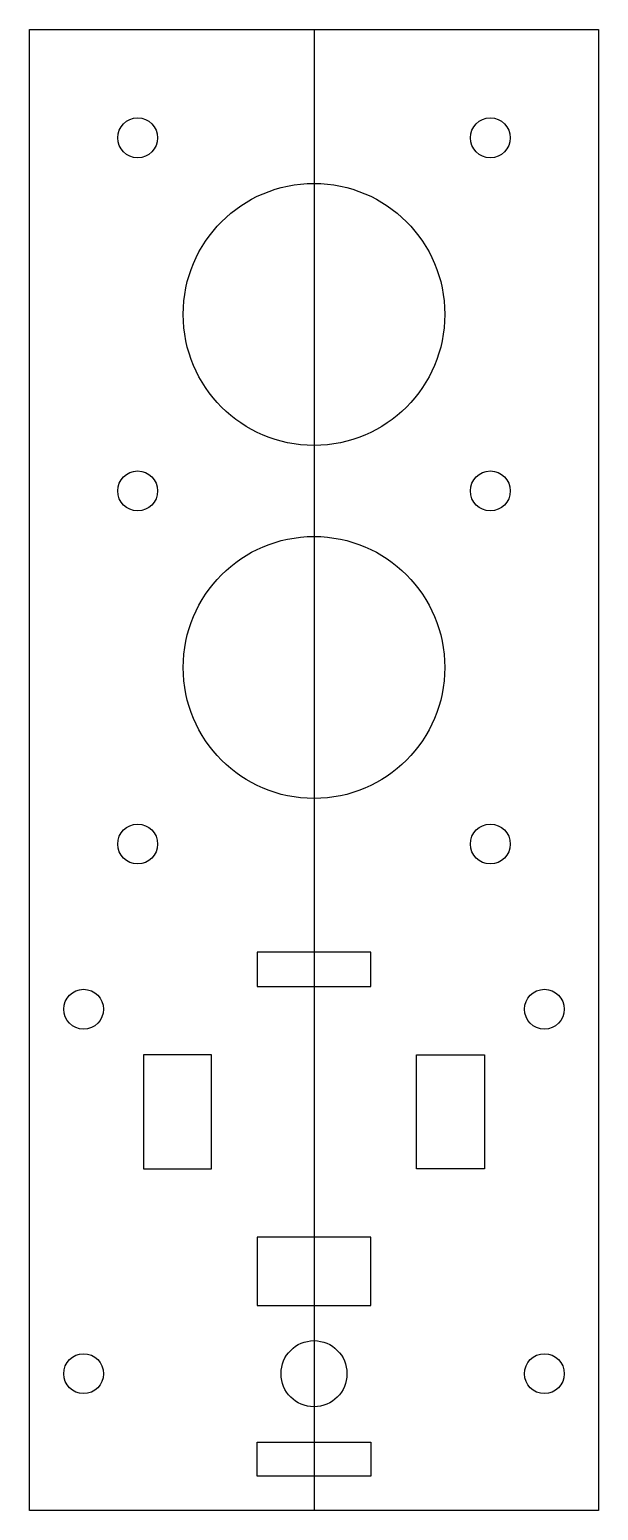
# Model space of a CAD drawing. Header units: millimetres. Extents: x 0 to 50, y 0 to 130.
import ezdxf

# ---------------------------------------------------------------- set-up
doc = ezdxf.new("R2010")
doc.units = ezdxf.units.MM
doc.layers.get('0').update_dxf_attribs({"linetype": 'CONTINUOUS'})

msp = doc.modelspace()

# ---------------------------------------------------------------- linework, layer by layer
msp.add_line((25, 130), (25, 0))
for points in [[(50, 0), (0, 0), (0, 130), (50, 130)], [(20, 46), (30, 46), (30, 49), (20, 49)], [(16, 40), (10, 40), (10, 30), (16, 30)], [(34, 30), (34, 40), (40, 40), (40, 30)], [(20, 18), (30, 18), (30, 24), (20, 24)], [(20, 6), (30, 6), (30, 3), (20, 3)]]:
    msp.add_lwpolyline(points, close=True)
for centre, radius in [((9.5, 120.5), 1.75), ((40.5, 120.5), 1.75), ((25, 105), 11.5), ((9.5, 89.5), 1.75), ((40.5, 89.5), 1.75), ((25, 74), 11.5), ((9.5, 58.5), 1.75), ((40.5, 58.5), 1.75), ((4.75, 44), 1.75), ((45.25, 44), 1.75), ((25, 12), 2.9), ((4.75, 12), 1.75), ((45.25, 12), 1.75)]:
    msp.add_circle(centre, radius)

doc.saveas('drawing.dxf')
